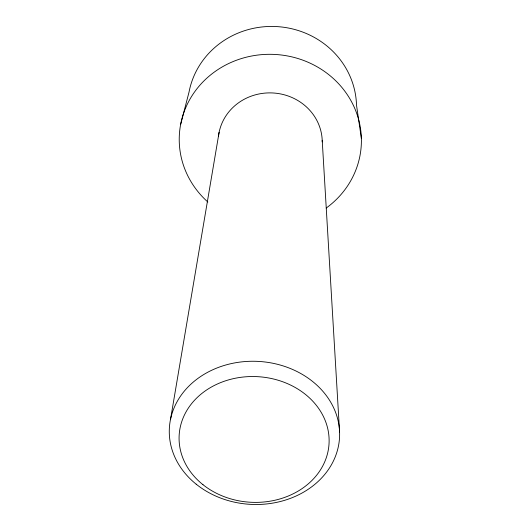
<?xml version="1.0" encoding="UTF-8"?>
<svg xmlns="http://www.w3.org/2000/svg" width="531" height="531" viewBox="0 0 531 531"><rect width="100%" height="100%" fill="white"/><g stroke="black" fill="none" stroke-linecap="round" stroke-linejoin="round"><path stroke-width="0.8" d="M170.531 419.304L219.104 132.338M180.62 124.526L189.009 92.182A84.442 80.407 3.1 0 1 278.523 26.703A84.442 80.407 3.1 0 1 356.513 105.184L361.379 138.498M322.211 140.303L339.581 431.955M218.48 136.288A52.045 48.938 3.1 0 1 272.854 92.965A52.045 48.938 3.1 0 1 322.251 141.896M207.84 202.012A91.106 85.703 3.1 0 1 207.316 77.725A91.106 85.703 3.1 0 1 339.249 84.422A91.106 85.703 3.1 0 1 326.246 208.026M196.191 484.192A85.212 71.579 3.1 0 0 337.391 450.5A85.212 71.579 3.1 0 0 229.777 363.947A85.212 71.579 3.1 0 0 196.191 484.192M202.968 484.684A75.063 62.897 3.1 0 0 327.215 454.742A75.063 62.897 3.1 0 0 232.1 378.948A75.063 62.897 3.1 0 0 202.968 484.684"/></g></svg>
